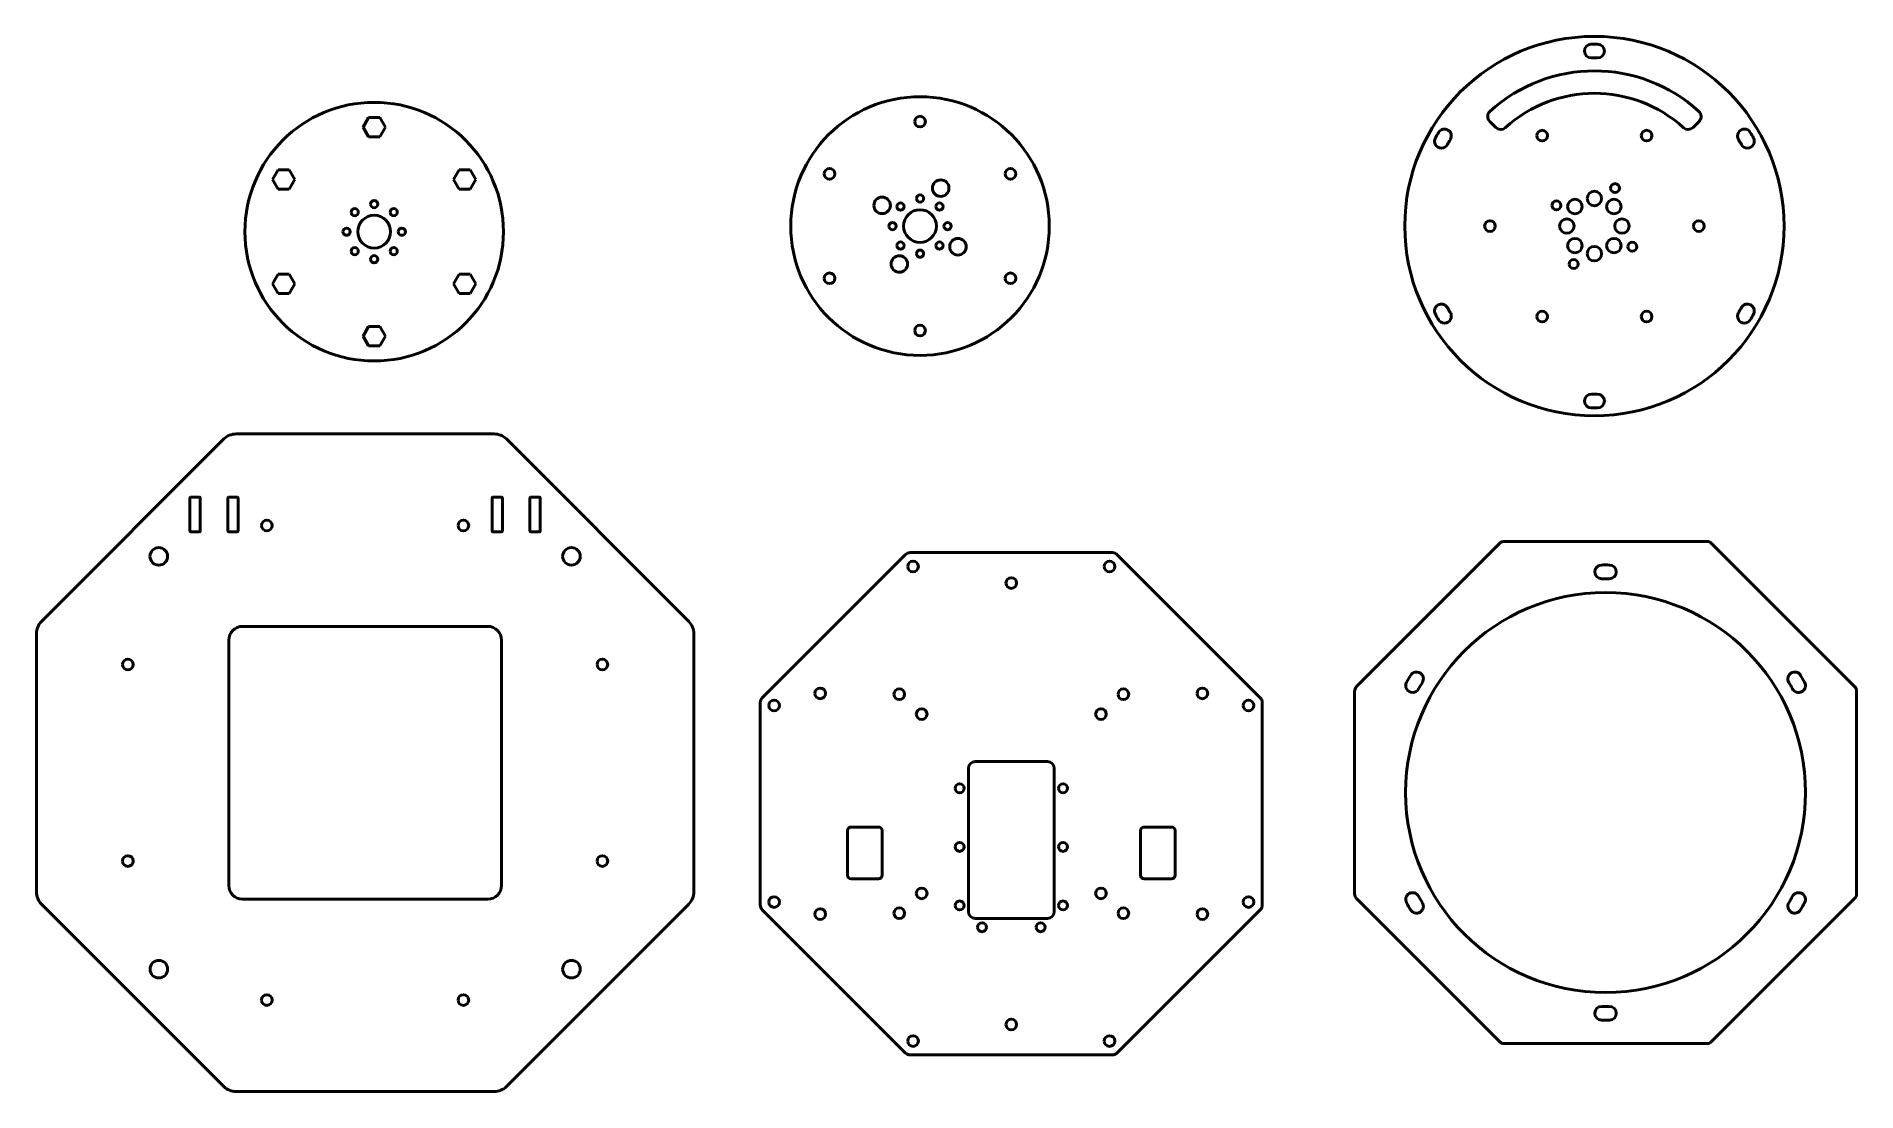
# Model space of a CAD drawing. Header units: millimetres. Extents: x 52 to 580, y 44 to 350.
import ezdxf

# ---------------------------------------------------------------- set-up
doc = ezdxf.new("R2010")
doc.units = ezdxf.units.MM
doc.header["$LTSCALE"] = 0.75
doc.layers.add('Visible', color=7, linetype='Continuous', lineweight=50)

msp = doc.modelspace()

# ---------------------------------------------------------------- linework, layer by layer
at = {"layer": 'Visible'}
for p, q in [((146.271682, 323.977043), (147.888263, 326.777043)), ((147.888263, 321.177043), (146.271682, 323.977043)), ((147.888263, 326.777043), (151.121424, 326.777043)), ((151.121424, 326.777043), (152.738005, 323.977043)), ((152.738005, 323.977043), (151.121424, 321.177043)), ((474.842697, 323.903986), (473.072896, 325.673787)), ((533.818267, 325.673787), (532.048466, 323.903986)), ((151.121424, 321.177043), (147.888263, 321.177043)), ((120.033673, 308.828521), (121.650253, 311.628521)), ((121.650253, 311.628521), (124.883415, 311.628521)), ((124.883415, 311.628521), (126.499996, 308.828521)), ((172.509692, 308.828521), (174.126273, 311.628521)), ((174.126273, 311.628521), (177.359434, 311.628521)), ((177.359434, 311.628521), (178.976015, 308.828521)), ((121.650253, 306.028521), (120.033673, 308.828521)), ((126.499996, 308.828521), (124.883415, 306.028521)), ((174.126273, 306.028521), (172.509692, 308.828521)), ((178.976015, 308.828521), (177.359434, 306.028521)), ((124.883415, 306.028521), (121.650253, 306.028521)), ((177.359434, 306.028521), (174.126273, 306.028521)), ((120.033673, 278.531477), (121.650253, 281.331477)), ((121.650253, 281.331477), (124.883415, 281.331477)), ((124.883415, 281.331477), (126.499996, 278.531477)), ((172.509692, 278.531477), (174.126273, 281.331477)), ((174.126273, 281.331477), (177.359434, 281.331477)), ((177.359434, 281.331477), (178.976015, 278.531477)), ((121.650253, 275.731477), (120.033673, 278.531477)), ((124.883415, 275.731477), (121.650253, 275.731477)), ((126.499996, 278.531477), (124.883415, 275.731477)), ((174.126273, 275.731477), (172.509692, 278.531477)), ((177.359434, 275.731477), (174.126273, 275.731477)), ((178.976015, 278.531477), (177.359434, 275.731477)), ((146.271682, 263.382955), (147.888263, 266.182955)), ((147.888263, 266.182955), (151.121424, 266.182955)), ((151.121424, 266.182955), (152.738005, 263.382955)), ((147.888263, 260.582955), (146.271682, 263.382955)), ((151.121424, 260.582955), (147.888263, 260.582955)), ((152.738005, 263.382955), (151.121424, 260.582955)), ((105.9133, 233.55918), (52.98594, 180.63182)), ((184.299424, 235.023646), (109.448834, 235.023646)), ((240.762318, 180.63182), (187.834958, 233.55918)), ((96.311038, 216.660923), (98.811038, 216.660923)), ((107.311038, 216.660923), (109.811038, 216.660923)), ((183.93722, 216.660923), (186.43722, 216.660923)), ((194.93722, 216.660923), (197.43722, 216.660923)), ((96.061038, 206.910923), (96.061038, 216.410923)), ((99.061038, 216.410923), (99.061038, 206.910923)), ((107.061038, 206.910923), (107.061038, 216.410923)), ((110.061038, 216.410923), (110.061038, 206.910923)), ((183.68722, 206.910923), (183.68722, 216.410923)), ((186.68722, 216.410923), (186.68722, 206.910923)), ((194.68722, 206.910923), (194.68722, 216.410923)), ((197.68722, 216.410923), (197.68722, 206.910923)), ((98.811038, 206.660923), (96.311038, 206.660923)), ((109.811038, 206.660923), (107.311038, 206.660923)), ((186.43722, 206.660923), (183.93722, 206.660923)), ((197.43722, 206.660923), (194.93722, 206.660923)), ((475.942012, 203.256235), (434.46092, 161.775143)), ((536.019348, 203.842021), (477.356225, 203.842021)), ((578.914654, 161.775143), (537.433562, 203.256235)), ((303.564831, 200.013876), (262.083828, 158.532874)), ((363.64204, 200.599662), (304.979044, 200.599662)), ((406.537256, 158.532874), (365.056253, 200.013876)), ((51.521474, 177.096286), (51.521474, 102.245696)), ((107.308455, 104.113739), (107.310926, 175.233739)), ((111.311065, 179.2336), (182.431065, 179.23113)), ((186.430926, 175.230991), (186.428455, 104.110991)), ((242.226784, 102.245696), (242.226784, 177.096286)), ((433.875133, 160.360929), (433.875133, 101.697806)), ((579.50044, 101.697806), (579.50044, 160.360929)), ((261.498042, 157.11866), (261.498042, 98.455664)), ((407.123042, 98.455664), (407.123042, 157.11866)), ((321.860388, 96.537316), (321.860388, 138.037316)), ((323.860388, 140.037316), (344.760388, 140.037316)), ((346.760388, 138.037316), (346.760388, 96.537316)), ((286.810388, 107.037316), (286.810388, 120.037316)), ((287.810388, 121.037316), (295.810388, 121.037316)), ((296.810388, 120.037316), (296.810388, 107.037316)), ((371.810388, 107.037316), (371.810388, 120.037316)), ((372.810388, 121.037316), (380.810388, 121.037316)), ((381.810388, 120.037316), (381.810388, 107.037316)), ((295.810388, 106.037316), (287.810388, 106.037316)), ((380.810388, 106.037316), (372.810388, 106.037316)), ((52.98594, 98.710162), (105.9133, 45.782802)), ((182.428316, 100.11113), (111.308316, 100.113601)), ((187.834958, 45.782802), (240.762318, 98.710162)), ((262.083828, 97.041451), (303.564831, 55.560449)), ((365.056253, 55.560449), (406.537256, 97.041451)), ((434.46092, 100.283593), (475.942012, 58.802501)), ((537.433562, 58.802501), (578.914654, 100.283593)), ((344.760388, 94.537316), (323.860388, 94.537316)), ((477.356225, 58.216714), (536.019348, 58.216714)), ((304.979044, 54.974662), (363.64204, 54.974662)), ((109.448834, 44.318336), (184.299424, 44.318336))]:
    msp.add_line(p, q, dxfattribs=at)
for centre, radius in [((503.445582, 295.301102), 55), ((307.832533, 295.301102), 37.5), ((149.504844, 293.679999), 37.5)]:
    msp.add_circle(centre, radius, dxfattribs=at)
at = {"layer": 'Visible', "extrusion": (0, 0, -1)}
for centre, radius in [((-307.832533, 325.598146), 1.55), ((-488.29706, 321.539111), 1.55), ((-518.594104, 321.539111), 1.55), ((-281.594523, 310.449624), 1.55), ((-334.070542, 310.449624), 1.55), ((-313.832533, 306.301102), 2.4), ((-509.445582, 306.301102), 1.3), ((-149.504844, 301.679999), 1.05), ((-296.832533, 301.301102), 2.4), ((-302.175678, 300.957956), 1.05), ((-307.832533, 303.301102), 1.05), ((-313.489387, 300.957956), 1.05), ((-492.445582, 301.301102), 1.3), ((-497.788727, 300.957956), 2.1), ((-503.445582, 303.301102), 2.1), ((-509.102436, 300.957956), 2.1), ((-143.847989, 299.336853), 1.05), ((-149.504844, 293.679999), 4.75), ((-155.161698, 299.336853), 1.05), ((-299.832533, 295.301102), 1.05), ((-307.832533, 295.301102), 4.75), ((-315.832533, 295.301102), 1.05), ((-473.148538, 295.301102), 1.55), ((-495.445582, 295.301102), 2.1), ((-511.445582, 295.301102), 2.1), ((-533.742626, 295.301102), 1.55), ((-141.504844, 293.679999), 1.05), ((-157.504844, 293.679999), 1.05), ((-302.175678, 289.644247), 1.05), ((-313.489387, 289.644247), 1.05), ((-318.832533, 289.301102), 2.4), ((-497.788727, 289.644247), 2.1), ((-509.102436, 289.644247), 2.1), ((-514.445582, 289.301102), 1.3), ((-143.847989, 288.023145), 1.05), ((-149.504844, 285.679999), 1.05), ((-155.161698, 288.023145), 1.05), ((-301.832533, 284.301102), 2.4), ((-307.832533, 287.301102), 1.05), ((-497.445582, 284.301102), 1.3), ((-503.445582, 287.301102), 2.1), ((-281.594523, 280.15258), 1.55), ((-334.070542, 280.15258), 1.55), ((-488.29706, 269.063092), 1.55), ((-518.594104, 269.063092), 1.55), ((-307.832533, 265.004058), 1.55), ((-118.370993, 208.483646), 1.55), ((-175.377261, 208.483646), 1.55), ((-87.019862, 199.518703), 2.55), ((-206.716656, 199.523566), 2.55), ((-305.807254, 196.599969), 1.55), ((-362.813523, 196.599969), 1.55), ((-334.310388, 191.787316), 1.55), ((-506.687787, 131.029368), 58), ((-78.061474, 168.174127), 1.55), ((-215.686781, 168.174127), 1.55), ((-278.884763, 159.787316), 1.55), ((-301.810388, 159.537316), 1.55), ((-366.810388, 159.537316), 1.55), ((-389.736014, 159.787316), 1.55), ((-265.497735, 156.29045), 1.55), ((-308.310542, 153.787162), 1.55), ((-360.310542, 153.787162), 1.55), ((-403.123042, 156.29045), 1.55), ((-319.310388, 132.287316), 1.3), ((-349.310388, 132.287316), 1.3), ((-319.310388, 115.287316), 1.3), ((-349.310388, 115.287316), 1.3), ((-78.061474, 111.167858), 1.55), ((-215.686781, 111.167858), 1.55), ((-265.497735, 99.284182), 1.55), ((-308.310542, 101.787162), 1.55), ((-360.310542, 101.787162), 1.55), ((-403.123042, 99.284182), 1.55), ((-278.884763, 95.787316), 1.55), ((-301.810388, 96.037316), 1.55), ((-319.310388, 98.287316), 1.3), ((-349.310388, 98.287316), 1.3), ((-366.810388, 96.037316), 1.55), ((-389.736014, 95.787316), 1.55), ((-325.810388, 91.987316), 1.3), ((-342.810388, 91.987316), 1.3), ((-87.024724, 79.821909), 2.55), ((-206.721519, 79.826772), 2.55), ((-118.370993, 70.858339), 1.55), ((-175.377261, 70.858339), 1.55), ((-334.310388, 63.787316), 1.55), ((-305.807254, 58.974662), 1.55), ((-362.813523, 58.974662), 1.55)]:
    msp.add_circle(centre, radius, dxfattribs=at)
for centre, radius, start, end in [((-503.445582, 295.301102), 45, 47.665882, 132.334118), ((-502.559872, 346.043372), 2, 269, 89), ((-503.445582, 295.301102), 52.75, 89, 91), ((-504.331291, 346.043372), 2, 91, 271), ((-474.48711, 327.088), 2, 315, 47.665882), ((-532.404053, 327.088), 2, 132.334118, 225), ((-503.445582, 295.301102), 52.75, 29, 31), ((-459.944341, 321.439284), 2, 31, 211), ((-476.256911, 325.3182), 2, 227.830572, 315), ((-530.634252, 325.3182), 2, 225, 312.169428), ((-546.946822, 321.439284), 2, 328.999999, 149.000001), ((-503.445582, 295.301102), 52.75, 149, 151), ((-459.058631, 319.90519), 2, 209, 29), ((-547.832532, 319.90519), 2, 151, 331), ((-459.058631, 270.697013), 2, 331, 151), ((-503.445582, 295.301102), 52.75, 329, 331), ((-459.944341, 269.162919), 2, 149.000001, 329.000001), ((-546.946822, 269.162919), 2, 210.999999, 31), ((-547.832532, 270.697013), 2, 29, 209), ((-503.445582, 295.301102), 52.75, 209, 211), ((-502.559872, 244.558831), 2, 271, 91), ((-504.331291, 244.558831), 2, 89, 269), ((-503.445582, 295.301102), 52.75, 269, 271), ((-96.311038, 216.410923), 0.25, 0, 90), ((-98.811038, 216.410923), 0.25, 90, 180), ((-107.311038, 216.410923), 0.25, 0, 90), ((-109.811038, 216.410923), 0.25, 90, 180), ((-183.93722, 216.410923), 0.25, 0, 90), ((-186.43722, 216.410923), 0.25, 90, 180), ((-194.93722, 216.410923), 0.25, 0, 90), ((-197.43722, 216.410923), 0.25, 90, 180), ((-96.311038, 206.910923), 0.25, 270, 0), ((-98.811038, 206.910923), 0.25, 180, 270), ((-107.311038, 206.910923), 0.25, 270, 0), ((-109.811038, 206.910923), 0.25, 180, 270), ((-183.93722, 206.910923), 0.25, 270, 0), ((-186.43722, 206.910923), 0.25, 180, 270), ((-194.93722, 206.910923), 0.25, 270, 0), ((-197.43722, 206.910923), 0.25, 180, 270), ((-505.570833, 195.01962), 2, 269, 89), ((-506.687787, 131.029368), 66, 89, 91), ((-507.804741, 195.01962), 2, 91, 271), ((-111.310926, 175.2336), 4, 0.00199, 90.00199), ((-182.430926, 175.23113), 4, 90.00199, 180.00199), ((-506.687787, 131.029368), 66, 29, 31), ((-451.82908, 163.991804), 2, 31.000001, 210.999999), ((-561.546494, 163.991804), 2, 329.000001, 149), ((-506.687787, 131.029368), 66, 149, 151), ((-450.712126, 162.057183), 2, 209, 29), ((-562.663448, 162.057183), 2, 151.000001, 331), ((-323.860388, 138.037316), 2, 0, 90), ((-344.760388, 138.037316), 2, 90, 180), ((-287.810388, 120.037316), 1, 0, 90), ((-295.810388, 120.037316), 1, 90, 180), ((-372.810388, 120.037316), 1, 0, 90), ((-380.810388, 120.037316), 1, 90, 180), ((-287.810388, 107.037316), 1, 270, 0), ((-295.810388, 107.037316), 1, 180, 270), ((-372.810388, 107.037316), 1, 270, 0), ((-380.810388, 107.037316), 1, 180, 270), ((-111.308455, 104.113601), 4, 270.00199, 0.00199), ((-182.428455, 104.11113), 4, 180.00199, 270.00199), ((-450.712126, 100.001552), 2, 331, 151), ((-562.663448, 100.001552), 2, 29, 209), ((-323.860388, 96.537316), 2, 270, 0), ((-344.760388, 96.537316), 2, 180, 270), ((-506.687787, 131.029368), 66, 329, 331), ((-451.82908, 98.066931), 2, 149, 329), ((-561.546494, 98.066931), 2, 211, 31), ((-506.687787, 131.029368), 66, 209, 211), ((-505.570833, 67.039115), 2, 271, 91), ((-507.804741, 67.039115), 2, 89.000001, 269), ((-506.687787, 131.029368), 66, 269, 271)]:
    msp.add_arc(centre, radius, start, end, dxfattribs=at)
at = {"layer": 'Visible'}
for centre, radius, start, end in [((503.445582, 295.301102), 48.75, 89, 91), ((503.445582, 295.301102), 38.5, 47.830572, 132.169428), ((503.445582, 295.301102), 48.75, 149, 151), ((503.445582, 295.301102), 48.75, 29, 31), ((503.445582, 295.301102), 48.75, 209, 211), ((503.445582, 295.301102), 48.75, 329, 331), ((503.445582, 295.301102), 48.75, 269, 271), ((109.448834, 230.023646), 5, 90, 135), ((184.299424, 230.023646), 5, 45, 90), ((477.356225, 201.842021), 2, 90, 135), ((536.019348, 201.842021), 2, 45, 90), ((304.979044, 198.599662), 2, 90, 135), ((363.64204, 198.599662), 2, 45, 90), ((506.687787, 131.029368), 62, 89, 91), ((56.521474, 177.096286), 5, 135, 180), ((237.226784, 177.096286), 5, 0, 45), ((263.498042, 157.11866), 2, 135, 180), ((405.123042, 157.11866), 2, 0, 45), ((435.875133, 160.360929), 2, 135, 180), ((506.687787, 131.029368), 62, 149, 151), ((506.687787, 131.029368), 62, 29, 31), ((577.50044, 160.360929), 2, 0, 45), ((56.521474, 102.245696), 5, 180, 225), ((237.226784, 102.245696), 5, 315, 0), ((435.875133, 101.697806), 2, 180, 225), ((506.687787, 131.029368), 62, 209, 211), ((506.687787, 131.029368), 62, 329, 331), ((577.50044, 101.697806), 2, 315, 0), ((263.498042, 98.455664), 2, 180, 225), ((405.123042, 98.455664), 2, 315, 0), ((506.687787, 131.029368), 62, 269, 271), ((477.356225, 60.216714), 2, 225, 270), ((536.019348, 60.216714), 2, 270, 315), ((304.979044, 56.974662), 2, 225, 270), ((363.64204, 56.974662), 2, 270, 315), ((109.448834, 49.318336), 5, 225, 270), ((184.299424, 49.318336), 5, 270, 315)]:
    msp.add_arc(centre, radius, start, end, dxfattribs=at)

doc.saveas('drawing.dxf')
